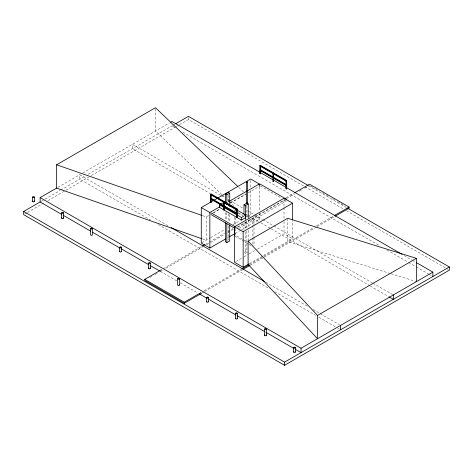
<?xml version="1.0" encoding="UTF-8"?>
<svg xmlns="http://www.w3.org/2000/svg" width="473" height="473" viewBox="0 0 473 473"><rect width="100%" height="100%" fill="white"/><g stroke="black" fill="none" stroke-linecap="round" stroke-linejoin="round"><path stroke-width="0.35" stroke-dasharray="2.37 1.77" d="M57.883 187.361L80.209 174.472M82.763 173L169.405 122.974M41.405 201.238L60.059 190.465M60.698 190.099L84.969 176.086M88.161 174.241L172.468 125.564M173.106 125.197L175.022 124.092M24.927 213.92L26.843 212.815M27.481 212.448L45.367 202.119M47.921 200.647L65.168 190.69M65.806 190.317L88.8 177.044M91.354 175.572L175.66 126.894M176.299 126.528L178.859 125.049M179.498 124.683L188.437 119.521L304.186 186.344M227.608 202.273L228.873 201.539M202.74 215.706L206.222 216.918L210.047 214.707M210.686 214.34L212.602 213.234M213.234 212.868L220.252 208.818M230.457 202.923L245.771 194.084M213.358 212.956L219.697 209.297M230.469 203.077L245.682 194.297M248.213 192.83L259.624 186.244M201.912 242.714L210.148 237.96M210.686 237.647L224.728 229.541M232.964 224.787L240.574 220.394M246.273 217.101L248.177 216.001M248.81 215.635L250.714 214.541L251.938 215.245M163.291 268.658L201.616 246.534M205.448 244.322L208.64 242.478M209.279 242.105L224.61 233.26M227.803 231.415L232.911 228.465M285.923 197.856L293.585 193.433M149.876 277.515L152.43 276.037M154.99 274.565L157.544 273.087M160.099 271.614L163.291 269.77M165.846 268.292L202.255 247.273M206.725 244.695L209.917 242.85M210.556 242.478L224.61 234.366M227.803 232.527L233.55 229.204M237.381 226.993L285.923 198.967M286.561 198.601L294.868 193.806M299.338 191.222L301.892 189.75M304.446 188.272L309.555 185.321M237.547 227.371L285.083 199.931M238.812 228.388L286.348 200.942L284.439 199.837M249.714 219.194L252.907 221.039L254.007 220.406L254.007 236.453M227.608 237.789L228.873 237.056M235.211 233.402L240.917 230.109M241.549 229.742L259.293 219.496L259.293 212.247M246.871 231.025L246.871 250.85L243.985 252.517L245.357 253.309L248.242 251.642M235.844 261.575L243.453 257.182M244.086 256.815L248.52 254.255M249.153 253.889L256.762 249.502M257.395 249.135L284.013 233.763L292.598 238.717L292.598 220.595M249.377 263.674L292.598 238.717M204.117 290.753L241.165 269.368M249.466 264.573L313.339 227.696M316.532 225.852L333.778 215.895M202.202 292.97L204.117 291.865M204.756 291.498L242.442 269.74M250.105 265.312L263.52 257.572M264.159 257.2L316.532 226.963M317.17 226.597L334.417 216.64M390.361 273.548L287.655 241.573L287.655 218.993M391.065 273.766L416.394 281.654M202.74 239.013L206.222 240.225L206.222 216.918M310.832 186.06L314.657 188.272M315.296 188.638L319.76 191.216M322.314 192.688L325.501 194.533M326.139 194.9L329.971 197.111M332.519 198.583L335.073 200.055M337.621 201.528L345.278 205.944M308.662 185.759L346.39 207.541M304.825 186.717L343.836 209.237M346.39 210.716L445.513 267.943M446.151 268.309L448.711 269.787M404.096 255.521L411.77 259.955M412.409 260.321L415.607 262.166M174.519 127.338L171.959 125.859L171.959 124.411M182.832 132.138L379.795 245.854M386.825 249.915L407.933 262.101M408.571 262.468L415.607 266.53M416.246 266.896L428.396 273.914M429.035 274.281L431.595 275.759M260.256 185.877L281.258 198.004M220.66 195.284L132.41 144.336L132.41 148.693L209.787 193.368M221.299 195.656L224.498 197.501M227.696 199.346L228.973 200.085M229.612 200.451L243.039 208.209M247.521 210.792L253.912 214.482M254.551 214.854L262.225 219.283M262.864 219.655L273.098 225.562M273.737 225.928L372.221 282.789M372.86 283.156L392.685 294.602M254.391 216.664L259.293 219.496M246.238 214.411L248.159 215.522M248.798 215.889L250.075 216.628M252.635 218.106L260.31 222.535M260.948 222.907L270.538 228.441M271.177 228.814L369.661 285.668M370.3 286.041L388.209 296.376M251.453 218.928L254.007 220.406M234.371 210.337L235.649 211.076M238.209 212.548L242.684 215.132M238.167 213.24L242.56 215.777M242.501 239.291L235.471 235.229L235.471 228.666M243.14 239.663L246.977 241.874M235.01 236.234L248.437 243.985M249.076 244.352L250.992 245.463M167.927 225.727L79.677 174.779L79.677 179.137L150.662 220.122M265.773 282.215L307.976 306.587M313.091 309.537L319.488 313.232M320.126 313.599L339.312 324.679M158.337 224.551L269.604 288.796M274.724 291.746L315.651 315.379M318.849 317.223L335.475 326.825M338.035 328.297L339.312 329.037M160.353 271.384L176.979 280.986M180.178 282.83L198.081 293.165M238.865 187.479L243.642 192.05M221.867 194.527L155.481 131.015L155.481 107.708M222.399 195.036L224.527 197.07M227.714 200.114L228.772 201.131M229.304 201.64L233.556 205.708M284.013 199.695L284.013 206.943M284.013 207.671L284.013 218.544M284.013 221.441L284.013 233.763M259.293 186.876L259.293 211.52M254.007 237.18L254.007 245.936M252.907 221.039L252.907 224.687M252.907 225.414L252.907 237.085M252.907 237.818L252.907 244.381M250.714 180.467L250.714 187.716M250.714 190.619L250.714 214.541M248.242 220.069L248.242 227.412M248.242 230.351L248.242 239.894M246.871 206.057L246.871 217.805M246.871 221.476L246.871 228.087M245.357 221.736L245.357 229.074M245.357 232.012L245.357 253.309M243.985 223.144L243.985 229.754M235.471 209.705L235.471 211.159M235.471 217.728L235.471 225.018M234.371 216.9L234.371 224.923M229.701 214.506L229.701 222.582M228.329 195.355L228.329 202.698M228.329 213.713L228.329 221.79M228.329 226.195L228.329 240.148M226.821 212.501L226.821 220.578M225.444 212.442L225.444 219.785M210.822 213.258L210.822 214.417M188.437 117.617L188.437 119.521"/><path stroke-width="0.71" d="M32.566 197.058L33.536 196.496L34.505 197.058L34.505 201.415L33.536 201.977L32.566 201.415L32.566 197.058L33.536 197.619L34.505 197.058M32.566 201.415L32.85 201.019M61.555 212.844L62.525 212.282L63.5 212.844L63.5 218.154L62.525 218.715L61.555 218.154L61.555 212.844L62.525 213.406L63.5 212.844M61.555 218.154L61.839 217.757M90.544 228.63L91.52 228.069L92.489 228.63L92.489 234.892L91.52 235.453L90.544 234.892L90.544 228.63L91.52 229.192L92.489 228.63M119.539 247.267L120.509 246.711L121.478 247.267L121.478 251.63L120.509 252.192L119.539 251.63L119.539 247.267L120.509 247.828L121.478 247.267M119.539 251.63L119.823 251.234M148.528 263.053L149.498 262.497L150.467 263.053L150.467 268.368L149.498 268.93L148.528 268.368L148.528 263.053L149.498 263.615L150.467 263.053M148.528 268.368L148.812 267.972M177.517 278.839L178.487 278.278L179.462 278.839L179.462 285.107L178.487 285.662L177.517 285.107L177.517 278.839L178.487 279.401L179.462 278.839M206.506 297.482L207.481 296.92L208.451 297.482L208.451 301.845L207.481 302.401L206.506 301.845L206.506 297.482L207.481 298.043L208.451 297.482M206.506 301.845L206.79 301.443M235.501 313.268L236.47 312.706L237.44 313.268L237.44 318.577L236.47 319.139L235.501 318.577L235.501 313.268L236.47 313.83L237.44 313.268M235.501 318.577L235.785 318.181M264.49 329.054L265.459 328.493L266.429 329.054L266.429 335.316L265.459 335.877L264.49 335.316L264.49 329.054L265.459 329.616L266.429 329.054M264.49 335.316L264.774 334.919M293.479 347.696L294.448 347.135L295.424 347.696L295.424 352.054L294.448 352.616L293.479 352.054L293.479 347.696L294.448 348.252L295.424 347.696M293.479 352.054L293.763 351.658M247.45 182.07L246.421 182.07M202.048 238.77L56.606 188.1L56.606 164.787L155.481 107.708L237.801 186.463M61.874 214.523L40.128 201.971L40.128 197.613L56.713 188.035M170.682 122.235L171.959 121.502L402.174 254.415M347.673 208.28L449.35 266.985L449.35 270.154L284.563 365.292L23.65 214.659L23.65 211.484L40.258 201.9M175.66 123.725L188.437 116.346L308.024 185.392M211.165 194.279L211.165 202.208L210.479 202.208L210.479 194.279L211.029 193.924L237.121 208.989L237.121 209.462L236.707 209.705L210.615 194.639L210.615 194.161L237.121 209.462M260.599 166.461L260.599 173.668L260.256 173.869L259.914 173.668L259.914 165.739L260.463 165.384L286.555 180.45L286.555 180.923L286.141 181.159L260.049 166.094L260.049 165.621L286.141 180.686L286.555 180.45M237.121 213.347L236.707 214.062L210.615 198.997L210.615 198.524L211.029 198.288L236.482 212.98M260.049 169.984L260.463 169.742L286.555 184.807L286.141 185.522L260.049 170.457L260.049 169.984L286.141 185.044L286.555 184.807M225.704 238.889L209.858 248.035L201.279 243.081L201.279 207.564L250.714 179.019L259.293 183.973L259.293 186.149M259.914 173.668L260.599 173.668M225.444 202.893L225.444 194.084L228.329 192.416L229.701 193.209L229.701 206.429M225.444 194.084L226.821 194.876L229.701 193.209M224.208 202.533L224.208 209.74L223.865 209.941L223.522 209.74L223.522 201.811L224.208 201.811M273.648 173.993L273.648 181.2L273.305 181.396L272.956 181.2L272.956 173.272L273.648 173.272L273.305 173.071M219.472 204.827L223.729 202.367L245.7 215.055L245.7 217.592L241.443 220.051L219.472 207.363L219.472 204.827L241.443 217.509L245.7 215.055M201.279 207.564L209.858 212.519L219.998 206.66M229.506 201.173L259.293 183.973M258.991 184.866L260.256 184.133L286.348 199.198M223.522 209.74L224.208 209.74M272.956 181.2L273.648 181.2M243.985 214.334L243.985 204.785L246.871 203.124L248.242 203.916L248.242 217.864M237.121 208.989L236.707 209.705M236.571 209.344L237.257 209.344L237.257 217.273L236.914 217.474L236.571 217.273L236.571 209.344L237.257 209.344M286.005 180.804L286.691 180.804L286.691 188.733L286.348 188.928L286.005 188.733L286.005 180.804L286.691 180.804M243.985 204.785L245.357 205.578L248.242 203.916M236.571 217.273L237.257 217.273M286.005 188.733L286.691 188.733M248.863 263.969L243.157 267.263L234.578 262.308L234.578 226.786L284.013 198.246L292.598 203.201L292.598 219.874M201.563 293.337L184.316 303.294L144.768 280.459L144.768 279.354L161.376 269.764M202.255 246.167L204.809 244.689M294.868 192.694L309.555 184.216L349.104 207.044L349.104 208.155L335.055 216.267M229.506 236.695L234.578 233.763M234.578 226.786L243.157 231.74L292.598 203.201M225.444 222.718L225.444 241.809L226.821 242.608L229.701 240.94L229.701 224.787M248.106 241.1L317.519 315.426L317.519 338.733L248.106 264.407L248.106 241.1L287.655 218.266L416.394 258.341L416.394 281.654M144.768 279.354L184.316 302.188L200.924 292.598M241.804 268.995L248.828 264.939M334.417 215.528L349.104 207.044M243.081 269.368L249.466 265.684M317.519 315.426L416.394 258.341M40.128 197.613L301.041 348.246L432.872 272.135L432.872 276.498M23.65 211.484L284.563 362.123L449.35 266.985M247.077 202.787L247.45 203M56.606 164.787L202.048 215.463M260.256 165.544L260.599 165.739M259.914 165.739L260.256 165.94L260.256 173.869M416.246 262.539L432.872 272.135M388.847 296.748L393.323 299.332L393.323 294.969M210.479 194.279L210.822 194.48L210.822 202.409M223.522 201.811L223.865 202.012M210.615 198.524L236.707 213.589L236.707 214.062M210.822 202.012L211.165 202.208M211.455 213.045L235.004 226.638M211.455 214.789L235.004 228.382M171.125 227.578L264.49 281.482M63.151 215.262L90.65 231.137M92.566 232.249L120.065 248.124M121.342 248.863L148.841 264.738M150.124 265.477L159.714 271.017M199.364 293.904L207.038 298.333M208.315 299.072L235.814 314.953M237.091 315.686L264.59 331.567M265.867 332.3L293.366 348.181M295.288 349.287L301.041 352.61L301.041 348.246M295.134 351.658L295.424 352.054M266.145 334.919L266.429 335.316M237.156 318.181L237.44 318.577M208.167 301.443L208.451 301.845M179.178 284.711L179.462 285.107M150.183 267.972L150.467 268.368M121.194 251.234L121.478 251.63M63.216 217.757L63.5 218.154M34.222 201.019L34.505 201.415M340.59 325.418L340.59 329.776M286.348 180.603L286.348 188.928M286.141 180.686L286.141 181.159M286.141 185.044L286.141 185.522M284.563 362.123L284.563 365.292M273.305 173.473L273.305 181.396M260.463 165.384L260.463 165.857M260.463 169.742L260.463 170.221M245.357 205.578L245.357 219.531M243.157 231.74L243.157 267.263M241.443 217.509L241.443 220.051M236.914 209.545L236.914 217.474M234.371 227.844L234.371 235.867M226.821 194.876L226.821 204.425M226.821 223.516L226.821 242.608M223.865 201.616L223.865 209.941M211.029 193.924L211.029 194.403M209.858 212.519L209.858 248.035M184.316 302.188L184.316 303.294M246.557 181.774L246.421 203.159L247.077 203.378L247.45 203.159L247.45 181.91L246.557 181.774"/></g></svg>
